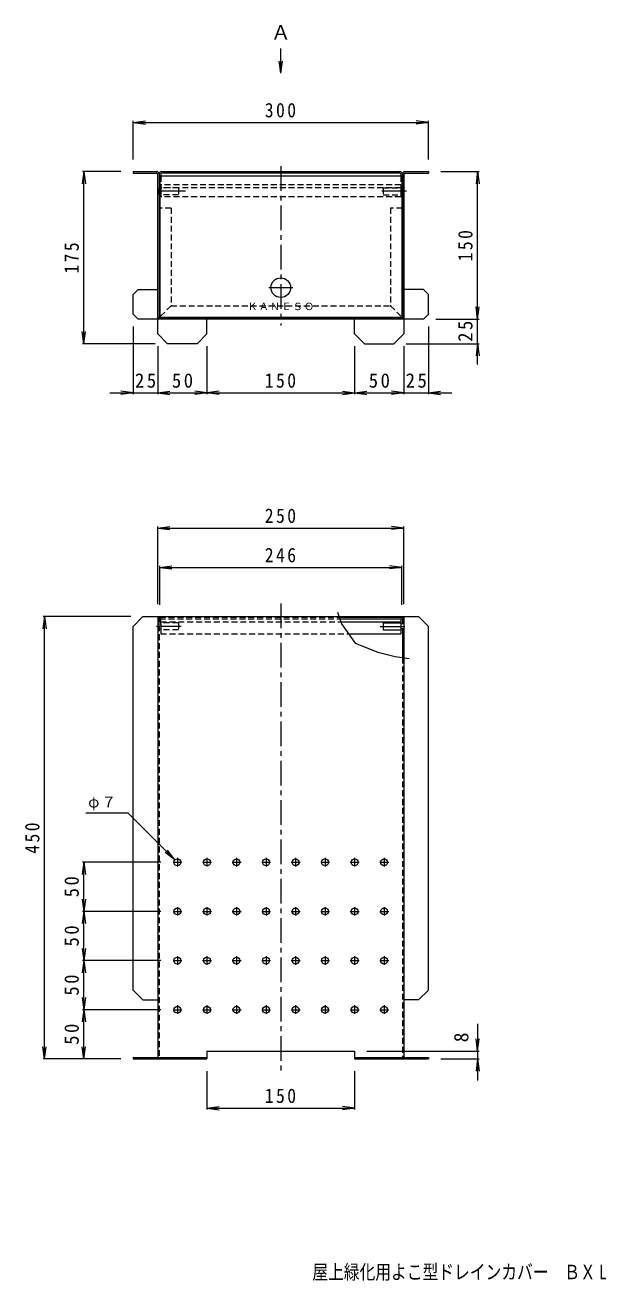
# Model space of a CAD drawing. Units: millimetres, scale not verified. Extents: x -698 to 705, y -680 to 597.
# Drawn here: x -698 to -116, y -680 to 597 of the extents above; entities that cross this region are included whole.
import ezdxf
from ezdxf.enums import TextEntityAlignment as Align

# ---------------------------------------------------------------- set-up
doc = ezdxf.new("R2010")
doc.units = ezdxf.units.MM
doc.header["$LTSCALE"] = 5
doc.linetypes.add('CHAIN1', pattern=[8, 5, -1, 1, -1])
doc.linetypes.add('DASHED1', pattern=[1.8, 1.2, -0.6])
for name, color, linetype, lineweight in [('0-0_通り芯', 4, 'Continuous', 9), ('0-1_躯体', 2, 'DASHED1', 9), ('0-2_仕上', 3, 'DASHED1', 9), ('0-3_建具', 6, 'DASHED1', 9), ('0-F', 7, 'Continuous', 9)]:
    doc.layers.add(name, color=color, linetype=linetype, lineweight=lineweight)
doc.layers.add('F-5_F-5ﾚｲﾔ', color=2, linetype='Continuous')
doc.styles.add('ＭＳ ゴシック', font='')
doc.styles.get('ＭＳ ゴシック').set_extended_font_data('MS Gothic')

msp = doc.modelspace()

# ---------------------------------------------------------------- linework, layer by layer
at = {"layer": '0-0_通り芯'}
for p, q in [((-587.838, 447.932), (-587.838, 446.432)), ((-587.838, 447.932), (-563.838, 447.932)), ((-558.838, 447.932), (-316.838, 447.932)), ((-311.838, 447.932), (-287.838, 447.932)), ((-287.838, 447.932), (-287.838, 446.432)), ((-587.838, 446.432), (-563.838, 446.432)), ((-562.838, 282.932), (-562.838, 445.432)), ((-561.338, 445.432), (-561.338, 299.432)), ((-559.838, 445.432), (-559.838, 443.432)), ((-316.838, 446.432), (-558.838, 446.432)), ((-315.838, 445.432), (-315.838, 443.432)), ((-314.338, 445.432), (-314.338, 299.432)), ((-312.838, 445.432), (-312.838, 282.932)), ((-311.838, 446.432), (-287.838, 446.432)), ((-561.338, 432.932), (-560.838, 432.932)), ((-314.338, 432.932), (-314.838, 432.932)), ((-582.838, 327.932), (-587.838, 322.932)), ((-587.838, 302.932), (-587.838, 322.932)), ((-582.838, 327.932), (-562.838, 327.932)), ((-292.838, 327.932), (-312.838, 327.932)), ((-292.838, 327.932), (-287.838, 322.932)), ((-287.838, 302.932), (-287.838, 322.932)), ((-587.838, 302.932), (-582.838, 297.932)), ((-292.838, 297.932), (-582.838, 297.932)), ((-561.338, 299.432), (-562.838, 297.932)), ((-512.838, 282.932), (-512.838, 297.932)), ((-362.838, 282.932), (-362.838, 297.932)), ((-287.838, 302.932), (-292.838, 297.932)), ((-562.838, 282.932), (-552.838, 272.932)), ((-512.838, 282.932), (-522.838, 272.932)), ((-362.838, 282.932), (-352.838, 272.932)), ((-312.838, 282.932), (-322.838, 272.932)), ((-522.838, 272.932), (-552.838, 272.932)), ((-352.838, 272.932), (-322.838, 272.932)), ((-577.838, -4.623), (-587.838, -14.623)), ((-577.838, -4.623), (-297.838, -4.623)), ((-562.838, -4.623), (-562.838, -454.623)), ((-314.338, -4.623), (-314.338, -12.123)), ((-312.838, -4.623), (-312.838, -12.123)), ((-297.838, -4.623), (-287.838, -14.623)), ((-587.838, -384.623), (-587.838, -14.623)), ((-314.338, -17.123), (-314.338, -46.325)), ((-312.838, -17.123), (-312.838, -454.623)), ((-287.838, -384.623), (-287.838, -14.623)), ((-587.838, -384.623), (-577.838, -394.623)), ((-577.838, -394.623), (-562.838, -394.623)), ((-297.838, -394.623), (-312.838, -394.623)), ((-287.838, -384.623), (-297.838, -394.623)), ((-512.838, -446.623), (-512.838, -454.623)), ((-512.838, -446.623), (-362.838, -446.623)), ((-362.838, -446.623), (-362.838, -454.623)), ((-587.838, -453.123), (-587.838, -454.623)), ((-587.838, -453.123), (-512.838, -453.123)), ((-587.838, -454.623), (-512.838, -454.623)), ((-577.838, -453.123), (-577.838, -454.623)), ((-552.838, -453.123), (-552.838, -454.623)), ((-522.838, -453.123), (-522.838, -454.623)), ((-362.838, -453.123), (-287.838, -453.123)), ((-362.838, -454.623), (-287.838, -454.623)), ((-352.838, -453.123), (-352.838, -454.623)), ((-322.838, -453.123), (-322.838, -454.623)), ((-297.838, -453.123), (-297.838, -454.623)), ((-287.838, -453.123), (-287.838, -454.623))]:
    msp.add_line(p, q, dxfattribs=at)
at = {"layer": '0-0_通り芯', "linetype": 'CHAIN1'}
for p, q in [((-437.838, 453.415), (-437.838, 291.293)), ((-437.838, 8.548), (-437.838, -470.126)), ((-547.215, -254.623), (-538.214, -254.623)), ((-542.838, -250.092), (-542.838, -258.859)), ((-517.215, -254.623), (-508.214, -254.623)), ((-512.838, -250.092), (-512.838, -258.859)), ((-487.215, -254.623), (-478.214, -254.623)), ((-482.838, -250.092), (-482.838, -258.859)), ((-457.215, -254.623), (-448.214, -254.623)), ((-452.838, -250.092), (-452.838, -258.859)), ((-427.215, -254.623), (-418.214, -254.623)), ((-422.838, -250.092), (-422.838, -258.859)), ((-397.215, -254.623), (-388.214, -254.623)), ((-392.838, -250.092), (-392.838, -258.859)), ((-367.215, -254.623), (-358.214, -254.623)), ((-362.838, -250.092), (-362.838, -258.859)), ((-337.215, -254.623), (-328.214, -254.623)), ((-332.838, -250.092), (-332.838, -258.859)), ((-547.215, -304.623), (-538.214, -304.623)), ((-542.838, -300.092), (-542.838, -308.859)), ((-517.215, -304.623), (-508.214, -304.623)), ((-512.838, -300.092), (-512.838, -308.859)), ((-487.215, -304.623), (-478.214, -304.623)), ((-482.838, -300.092), (-482.838, -308.859)), ((-457.215, -304.623), (-448.214, -304.623)), ((-452.838, -300.092), (-452.838, -308.859)), ((-427.215, -304.623), (-418.214, -304.623)), ((-422.838, -300.092), (-422.838, -308.859)), ((-397.215, -304.623), (-388.214, -304.623)), ((-392.838, -300.092), (-392.838, -308.859)), ((-367.215, -304.623), (-358.214, -304.623)), ((-362.838, -300.092), (-362.838, -308.859)), ((-337.215, -304.623), (-328.214, -304.623)), ((-332.838, -300.092), (-332.838, -308.859)), ((-547.215, -354.623), (-538.214, -354.623)), ((-542.838, -350.092), (-542.838, -358.859)), ((-517.215, -354.623), (-508.214, -354.623)), ((-512.838, -350.092), (-512.838, -358.859)), ((-487.215, -354.623), (-478.214, -354.623)), ((-482.838, -350.092), (-482.838, -358.859)), ((-457.215, -354.623), (-448.214, -354.623)), ((-452.838, -350.092), (-452.838, -358.859)), ((-427.215, -354.623), (-418.214, -354.623)), ((-422.838, -350.092), (-422.838, -358.859)), ((-397.215, -354.623), (-388.214, -354.623)), ((-392.838, -350.092), (-392.838, -358.859)), ((-367.215, -354.623), (-358.214, -354.623)), ((-362.838, -350.092), (-362.838, -358.859)), ((-337.215, -354.623), (-328.214, -354.623)), ((-332.838, -350.092), (-332.838, -358.859)), ((-547.215, -404.623), (-538.214, -404.623)), ((-542.838, -400.092), (-542.838, -408.859)), ((-517.215, -404.623), (-508.214, -404.623)), ((-512.838, -400.092), (-512.838, -408.859)), ((-487.215, -404.623), (-478.214, -404.623)), ((-482.838, -400.092), (-482.838, -408.859)), ((-457.215, -404.623), (-448.214, -404.623)), ((-452.838, -400.092), (-452.838, -408.859)), ((-427.215, -404.623), (-418.214, -404.623)), ((-422.838, -400.092), (-422.838, -408.859)), ((-397.215, -404.623), (-388.214, -404.623)), ((-392.838, -400.092), (-392.838, -408.859)), ((-367.215, -404.623), (-358.214, -404.623)), ((-362.838, -400.092), (-362.838, -408.859)), ((-337.215, -404.623), (-328.214, -404.623)), ((-332.838, -400.092), (-332.838, -408.859))]:
    msp.add_line(p, q, dxfattribs=at)
at = {"layer": '0-0_通り芯', "linetype": 'DASHED1'}
for p, q in [((-559.838, 443.432), (-559.838, 432.932)), ((-315.838, 443.432), (-315.838, 432.932)), ((-560.838, 432.932), (-559.838, 432.932)), ((-314.838, 432.932), (-315.838, 432.932)), ((-561.338, -4.623), (-561.338, -454.623)), ((-314.338, -46.325), (-314.338, -454.623))]:
    msp.add_line(p, q, dxfattribs=at)
at = {"layer": '0-0_通り芯'}
msp.add_lwpolyline([(-561.338, 299.432), (-314.338, 299.432), (-312.838, 297.932)], dxfattribs=at)
for centre in [(-542.838, -254.623), (-512.838, -254.623), (-482.838, -254.623), (-452.838, -254.623), (-422.838, -254.623), (-392.838, -254.623), (-362.838, -254.623), (-332.838, -254.623), (-542.838, -304.623), (-512.838, -304.623), (-482.838, -304.623), (-452.838, -304.623), (-422.838, -304.623), (-392.838, -304.623), (-362.838, -304.623), (-332.838, -304.623), (-542.838, -354.623), (-512.838, -354.623), (-482.838, -354.623), (-452.838, -354.623), (-422.838, -354.623), (-392.838, -354.623), (-362.838, -354.623), (-332.838, -354.623), (-542.838, -404.623), (-512.838, -404.623), (-482.838, -404.623), (-452.838, -404.623), (-422.838, -404.623), (-392.838, -404.623), (-362.838, -404.623), (-332.838, -404.623)]:
    msp.add_circle(centre, 3.5, dxfattribs=at)
for centre, radius, start, end in [((-563.838, 445.432), 2.5, 0, 90), ((-558.838, 445.432), 2.5, 90, 180), ((-316.838, 445.432), 2.5, 0, 90), ((-311.838, 445.432), 2.5, 90, 180), ((-563.838, 445.432), 1, 0, 90), ((-558.838, 445.432), 1, 90, 180), ((-316.838, 445.432), 1, 0, 90), ((-311.838, 445.432), 1, 90, 180)]:
    msp.add_arc(centre, radius, start, end, dxfattribs=at)
at = {"layer": '0-1_躯体'}
for p, q in [((-549.338, 410.932), (-561.338, 410.932)), ((-549.338, 410.932), (-549.338, 311.432)), ((-326.338, 410.932), (-326.338, 311.432)), ((-314.338, 410.932), (-326.338, 410.932)), ((-549.338, 311.432), (-561.338, 299.432)), ((-549.338, 311.432), (-326.338, 311.432)), ((-326.338, 311.432), (-314.338, 299.432))]:
    msp.add_line(p, q, dxfattribs=at)
at = {"layer": '0-2_仕上', "linetype": 'Continuous'}
for p, q in [((-560.838, 443.432), (-560.838, 299.432)), ((-314.838, 443.432), (-560.838, 443.432)), ((-314.838, 443.432), (-314.838, 299.932)), ((-561.338, 299.932), (-314.838, 299.932)), ((-378.545, -5.123), (-314.838, -5.123)), ((-377.863, -7.123), (-314.838, -7.123)), ((-376.841, -10.123), (-315.838, -10.123)), ((-315.838, -7.123), (-315.838, -12.123)), ((-314.838, -5.123), (-314.838, -7.123)), ((-369.054, -22.123), (-315.838, -22.123)), ((-315.838, -17.123), (-315.838, -22.123))]:
    msp.add_line(p, q, dxfattribs=at)
at = {"layer": '0-2_仕上', "linetype": 'CHAIN1'}
for p, q in [((-534.806, 427.932), (-564.665, 427.932)), ((-310.25, 427.932), (-339.376, 427.932)), ((-449.88, 329.932), (-425.523, 329.932)), ((-538.966, -14.623), (-565.69, -14.623)), ((-336.71, -14.623), (-309.986, -14.623))]:
    msp.add_line(p, q, dxfattribs=at)
at = {"layer": '0-2_仕上'}
for p, q in [((-315.838, 431.432), (-559.838, 431.432)), ((-560.838, -5.123), (-378.545, -5.123)), ((-560.838, -5.123), (-560.838, -7.123)), ((-560.838, -7.123), (-377.863, -7.123)), ((-559.838, -12.123), (-559.838, -7.123)), ((-559.838, -10.123), (-376.841, -10.123))]:
    msp.add_line(p, q, dxfattribs=at)
for points in [[(-315.838, 434.432), (-315.838, 422.432), (-559.838, 422.432)], [(-315.838, 434.432), (-559.838, 434.432), (-559.838, 422.432)], [(-559.838, -17.123), (-559.838, -22.123), (-369.054, -22.123)]]:
    msp.add_lwpolyline(points, dxfattribs=at)
at = {"layer": '0-2_仕上', "linetype": 'Continuous'}
msp.add_circle((-437.838, 329.932), 10, dxfattribs=at)
at = {"layer": '0-3_建具', "linetype": 'Continuous'}
for p, q in [((-562.838, 430.432), (-562.838, 425.432)), ((-312.838, 430.432), (-312.838, 425.432)), ((-562.838, -12.123), (-562.838, -17.123)), ((-333.838, -11.123), (-315.838, -11.123)), ((-312.838, -12.123), (-315.838, -12.123)), ((-315.838, -12.123), (-315.838, -17.123))]:
    msp.add_line(p, q, dxfattribs=at)
at = {"layer": '0-3_建具'}
for p, q in [((-562.838, 430.432), (-559.838, 430.432)), ((-562.838, 425.432), (-559.838, 425.432)), ((-541.838, 431.432), (-559.838, 431.432)), ((-559.838, 430.432), (-559.838, 425.432)), ((-333.838, 431.432), (-315.838, 431.432)), ((-312.838, 430.432), (-315.838, 430.432)), ((-315.838, 430.432), (-315.838, 425.432)), ((-312.838, 425.432), (-315.838, 425.432)), ((-562.838, -12.123), (-559.838, -12.123)), ((-541.838, -11.123), (-559.838, -11.123)), ((-559.838, -12.123), (-559.838, -17.123)), ((-562.838, -17.123), (-559.838, -17.123))]:
    msp.add_line(p, q, dxfattribs=at)
for points in [[(-541.838, 431.432), (-541.838, 424.432), (-559.838, 424.432)], [(-333.838, 431.432), (-333.838, 424.432), (-315.838, 424.432)], [(-541.838, -11.123), (-541.838, -18.123), (-559.838, -18.123)]]:
    msp.add_lwpolyline(points, dxfattribs=at)
at = {"layer": '0-3_建具', "linetype": 'Continuous'}
for points in [[(-333.838, -11.123), (-333.838, -18.123), (-315.838, -18.123)], [(-312.838, -12.123), (-312.838, -17.123), (-315.838, -17.123)]]:
    msp.add_lwpolyline(points, dxfattribs=at)
at = {"layer": '0-F'}
for p, q in [((-437.838, 548.044), (-437.838, 573.044)), ((-437.838, 548.044), (-439.469, 560.437)), ((-437.838, 548.044), (-436.206, 560.437)), ((-587.838, 497.932), (-575.445, 499.564)), ((-587.838, 460.432), (-587.838, 499.432)), ((-287.838, 497.932), (-300.231, 499.564)), ((-287.838, 460.432), (-287.838, 499.432)), ((-587.838, 497.932), (-287.838, 497.932)), ((-587.838, 497.932), (-575.445, 496.301)), ((-287.838, 497.932), (-300.231, 496.301)), ((-637.838, 447.932), (-639.469, 435.539)), ((-600.338, 447.932), (-639.338, 447.932)), ((-637.838, 272.932), (-637.838, 447.932)), ((-637.838, 447.932), (-636.206, 435.539)), ((-275.338, 447.932), (-236.338, 447.932)), ((-237.838, 447.932), (-239.469, 435.539)), ((-237.838, 251.738), (-237.838, 447.932)), ((-237.838, 447.932), (-236.206, 435.539)), ((-237.838, 297.932), (-239.469, 310.325)), ((-237.838, 297.932), (-236.206, 310.325)), ((-280.338, 297.932), (-236.338, 297.932)), ((-637.838, 272.932), (-639.469, 285.325)), ((-637.838, 272.932), (-636.206, 285.325)), ((-587.838, 290.432), (-587.838, 221.432)), ((-287.838, 290.432), (-287.838, 221.432)), ((-565.338, 272.932), (-639.338, 272.932)), ((-562.838, 270.432), (-562.838, 221.432)), ((-512.838, 270.432), (-512.838, 221.432)), ((-362.838, 270.432), (-362.838, 221.432)), ((-312.838, 270.432), (-312.838, 221.432)), ((-310.338, 272.932), (-236.338, 272.932)), ((-237.838, 272.932), (-239.469, 260.539)), ((-237.838, 272.932), (-236.206, 260.539)), ((-611.496, 222.932), (-264.147, 222.932)), ((-587.838, 222.932), (-600.231, 224.564)), ((-587.838, 222.932), (-600.231, 221.301)), ((-562.838, 222.932), (-550.445, 224.564)), ((-562.838, 222.932), (-550.445, 221.301)), ((-500.445, 221.301), (-525.231, 224.564)), ((-500.445, 224.564), (-525.231, 221.301)), ((-375.231, 221.301), (-350.445, 224.564)), ((-375.231, 224.564), (-350.445, 221.301)), ((-312.838, 222.932), (-325.231, 224.564)), ((-312.838, 222.932), (-325.231, 221.301)), ((-287.838, 222.932), (-275.445, 224.564)), ((-287.838, 222.932), (-275.445, 221.301)), ((-562.838, 85.377), (-550.445, 87.009)), ((-562.838, 7.877), (-562.838, 86.877)), ((-562.838, 85.377), (-312.838, 85.377)), ((-562.838, 85.377), (-550.445, 83.746)), ((-312.838, 85.377), (-325.231, 87.009)), ((-312.838, 85.377), (-325.231, 83.746)), ((-312.838, 7.877), (-312.838, 86.877)), ((-560.838, 45.377), (-548.445, 47.009)), ((-560.838, 7.377), (-560.838, 46.877)), ((-560.838, 45.377), (-314.838, 45.377)), ((-560.838, 45.377), (-548.445, 43.746)), ((-314.838, 45.377), (-327.231, 47.009)), ((-314.838, 45.377), (-327.231, 43.746)), ((-314.838, 7.377), (-314.838, 46.877)), ((-677.838, -4.623), (-679.47, -17.016)), ((-590.338, -4.623), (-679.338, -4.623)), ((-677.838, -454.623), (-677.838, -4.623)), ((-677.838, -4.623), (-676.206, -17.016)), ((-592.838, -204.623), (-635.977, -204.623)), ((-545.313, -252.148), (-592.838, -204.623)), ((-545.313, -252.148), (-552.922, -242.231)), ((-637.838, -254.623), (-639.469, -267.016)), ((-559.715, -254.623), (-639.338, -254.623)), ((-637.838, -454.623), (-637.838, -254.623)), ((-637.838, -254.623), (-636.206, -267.016)), ((-545.313, -252.148), (-555.23, -244.538)), ((-636.206, -292.23), (-639.469, -317.016)), ((-639.469, -292.23), (-636.206, -317.016)), ((-559.715, -304.623), (-639.338, -304.623)), ((-636.206, -342.23), (-639.469, -367.016)), ((-639.469, -342.23), (-636.206, -367.016)), ((-559.715, -354.623), (-639.338, -354.623)), ((-636.206, -392.23), (-639.469, -417.016)), ((-639.469, -392.23), (-636.206, -417.016)), ((-559.715, -404.623), (-639.338, -404.623)), ((-237.838, -418.871), (-237.838, -476.595)), ((-237.838, -446.623), (-239.469, -434.23)), ((-237.838, -446.623), (-236.206, -434.23)), ((-677.838, -454.623), (-679.47, -442.23)), ((-677.838, -454.623), (-676.206, -442.23)), ((-637.838, -454.623), (-639.469, -442.23)), ((-637.838, -454.623), (-636.206, -442.23)), ((-350.338, -446.623), (-236.338, -446.623)), ((-600.338, -454.623), (-679.338, -454.623)), ((-275.338, -454.623), (-236.338, -454.623)), ((-237.838, -454.623), (-239.469, -467.016)), ((-237.838, -454.623), (-236.206, -467.016)), ((-512.838, -467.123), (-512.838, -506.123)), ((-362.838, -467.123), (-362.838, -506.123)), ((-512.838, -504.623), (-500.445, -502.991)), ((-512.838, -504.623), (-362.838, -504.623)), ((-512.838, -504.623), (-500.445, -506.254)), ((-362.838, -504.623), (-375.231, -502.991)), ((-362.838, -504.623), (-375.231, -506.254))]:
    msp.add_line(p, q, dxfattribs=at)
msp.add_lwpolyline([(-380.27, -0.062), (-376.179, -12.065), (-362.267, -31.705), (-339.08, -40.98), (-321.622, -45.344), (-307.437, -47.254)], dxfattribs=at)

# ---------------------------------------------------------------- texts
at = {"layer": '0-2_仕上', "color": 4, "insert": (-471.588, 306.932), "char_height": 7.331, "attachment_point": 7, "style": 'ＭＳ ゴシック'}
msp.add_mtext('\\T1.15;ＫＡＮＥＳＯ', dxfattribs=at)
at = {"layer": '0-F', "color": 2, "style": 'ＭＳ ゴシック'}
msp.add_text('Ａ', height=14.66, dxfattribs=at).set_placement((-447.838, 577.865), align=Align.BOTTOM_LEFT)
msp.add_text('8', height=14.66, rotation=90, dxfattribs=at).set_placement((-242.838, -437.708), align=Align.BOTTOM_LEFT)
at = {"layer": '0-F', "color": 2, "char_height": 14.66, "attachment_point": 7, "style": 'ＭＳ ゴシック'}
for s, insert in [('\\T1.27;\\W0.9;300', (-454.088, 502.932)), ('\\T1.27;\\W0.95;25', (-585.963, 227.932)), ('\\T1.27;\\W0.95;50', (-548.463, 227.932)), ('\\T1.27;\\W0.9;150', (-454.088, 227.932)), ('\\T1.27;\\W0.95;50', (-348.463, 227.932)), ('\\T1.27;\\W0.95;25', (-310.963, 227.932)), ('\\T1.27;\\W0.9;250', (-454.088, 90.377)), ('\\T1.27;\\W0.9;246', (-454.088, 50.377)), ('\\T1.27;\\W0.9;150', (-454.088, -499.623))]:
    msp.add_mtext(s, dxfattribs=dict(at, insert=insert))
at = {"layer": '0-F', "color": 2, "char_height": 14.66, "attachment_point": 7, "rotation": 90, "style": 'ＭＳ ゴシック'}
for s, insert in [('\\T1.27;\\W0.9;150', (-242.838, 356.682)), ('\\T1.27;\\W0.9;175', (-642.838, 344.182)), ('\\T1.27;\\W0.95;25', (-242.838, 274.807)), ('\\T1.27;\\W0.9;450', (-682.838, -245.873)), ('\\T1.27;\\W0.95;50', (-642.838, -290.248)), ('\\T1.27;\\W0.95;50', (-642.838, -340.248)), ('\\T1.27;\\W0.95;50', (-642.838, -390.248)), ('\\T1.27;\\W0.95;50', (-642.838, -440.248))]:
    msp.add_mtext(s, dxfattribs=dict(at, insert=insert))
at = {"layer": '0-F', "insert": (-633.473, -201.805), "char_height": 11, "attachment_point": 7, "style": 'ＭＳ ゴシック'}
msp.add_mtext('\\T1.17;φ７', dxfattribs=at)
at = {"layer": 'F-5_F-5ﾚｲﾔ', "style": 'ＭＳ ゴシック', "width": 0.8}
msp.add_text('屋上緑化用よこ型ドレインカバー\u3000ＢＸＬ\u3000２５０×１５０×４５０', height=14.66, dxfattribs=at).set_placement((-405.781, -683.081), align=Align.BOTTOM_LEFT)

doc.saveas('drawing.dxf')
